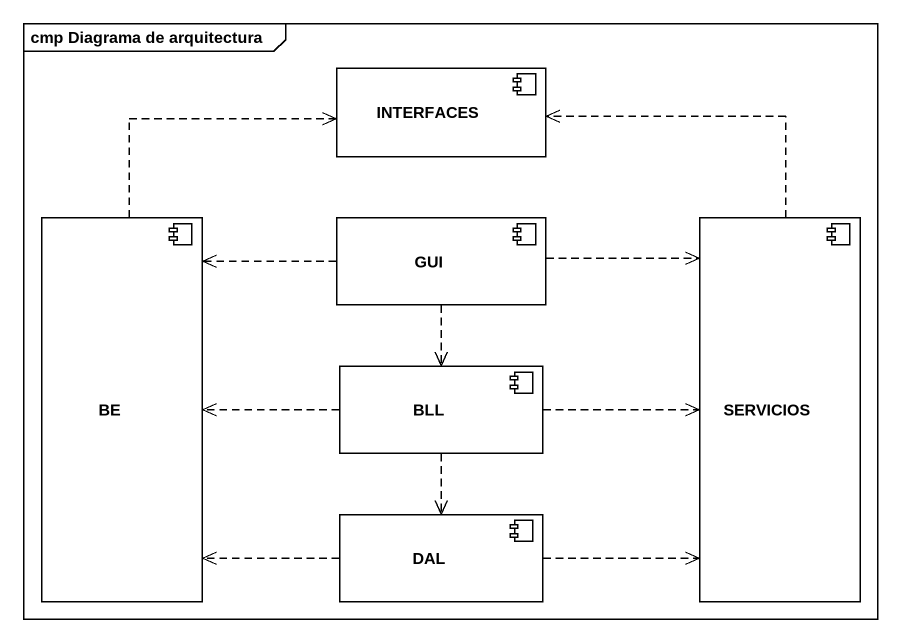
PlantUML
@startuml
mainframe cmp Diagrama de arquitectura
component INTERFACES
component BE
component GUI
component SERVICIOS
component BLL
component DAL
BE .up.> INTERFACES
GUI .left.> BE
GUI .right.> SERVICIOS
GUI ..> BLL
SERVICIOS .up.> INTERFACES
BLL .left.> BE
BLL .right.> SERVICIOS
BLL ..> DAL
DAL .left.> BE
DAL .right.> SERVICIOS
@enduml
